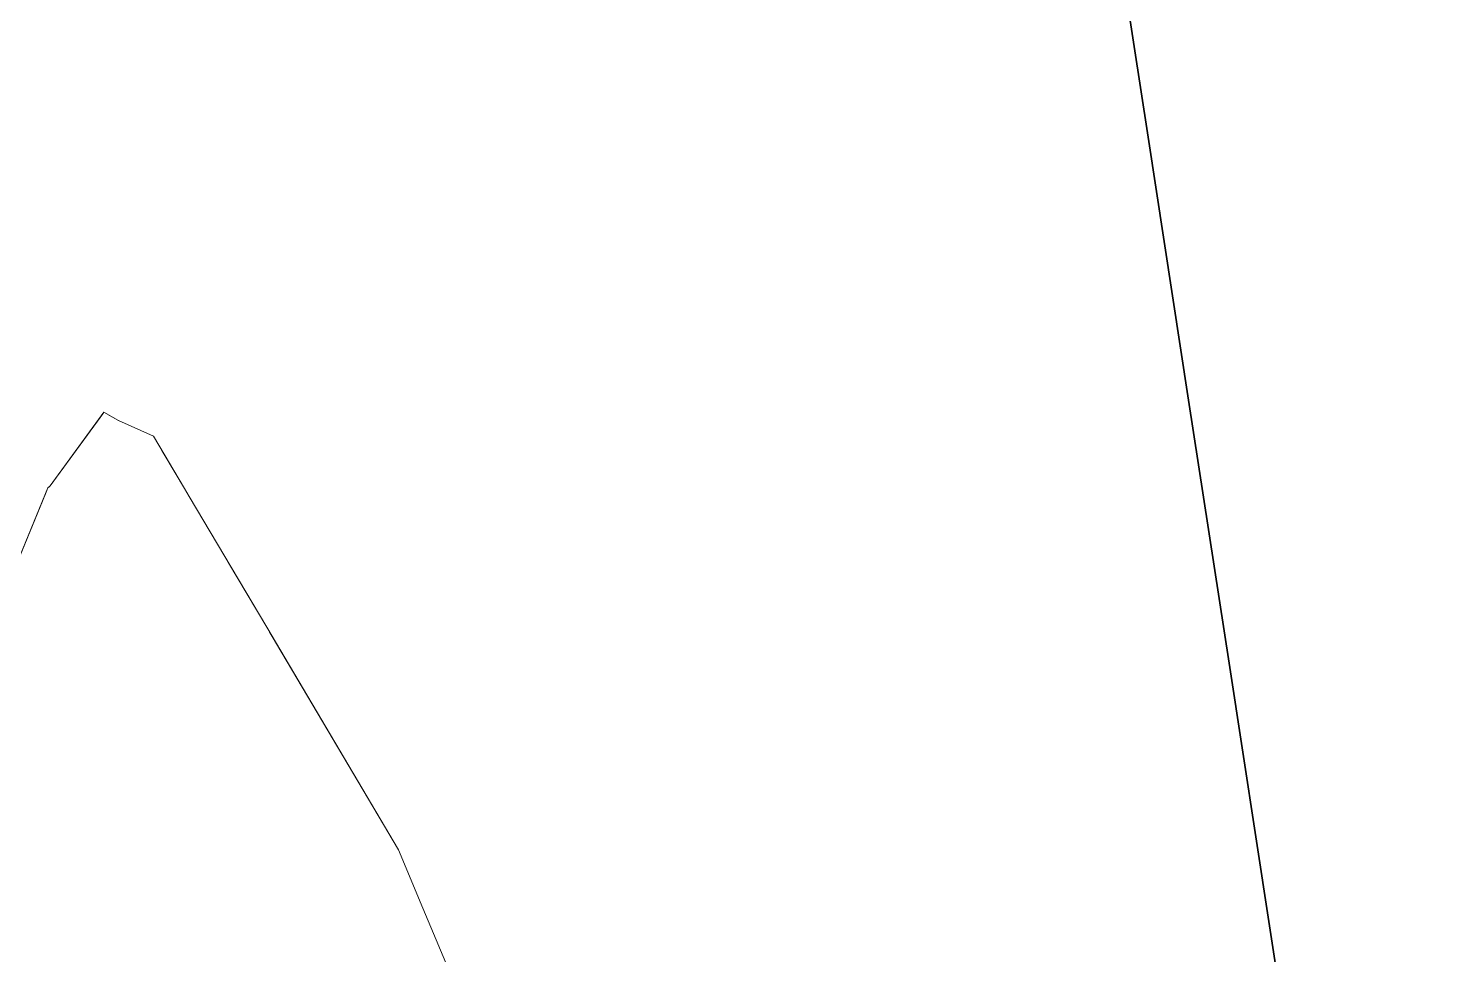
# Model space of a CAD drawing. Header units: millimetres. Extents: x -9413 to 8527, y -300 to 11224.
# Drawn here: x 1968.8 to 2064.2, y 4286.5 to 4348.7 of the extents above; entities that cross this region are included whole.
import ezdxf

# ---------------------------------------------------------------- set-up
doc = ezdxf.new("R2010")
doc.units = ezdxf.units.MM
doc.header["$MEASUREMENT"] = 0
doc.linetypes.add('Wipeout_Contour', pattern=[1000, 0, -1000])
doc.layers.add('Interior - Furniture', color=7, linetype='Continuous')
doc.layers.add('Structural - Bearing', color=7, linetype='Continuous')
doc.layers.add('Interior - Furniture _Pen_No__24', color=7, linetype='Continuous', lineweight=20, true_color=0x029e21)
doc.layers.add('Interior - Furniture _Pen_No__7', color=7, linetype='Continuous', lineweight=35)

# ---------------------------------------------------------------- blocks, each defined once
blk = doc.blocks.new('Section Elem_15_6')
at = {"color": 254, "linetype": 'Wipeout_Contour', "lineweight": 0, "ltscale": 612620.634525}
blk.add_wipeout([(1661.811, 4100), (3461.377, 4100), (3461.377, 4200), (2761.377, 4200), (2761.377, 4642.5), (2768.877, 4650), (3453.877, 4650), (3461.377, 4642.5), (3461.377, 5085), (3421.377, 5085), (3421.377, 5090), (3326.377, 5090), (3326.377, 5108.357), (3421.377, 5115), (3421.377, 5145), (3351.377, 5145), (3351.377, 5155), (3421.377, 5155), (3461.377, 5155), (3461.377, 7100), (1661.811, 7100), (1661.811, 6337), (1680.811, 6337), (1680.811, 6297.138), (1680.811, 6287), (1680.811, 4435), (1712.18, 4435), (1729.315, 4433.68), (1733.063, 4433.04), (1746.045, 4429.77), (1753.229, 4427.22), (1761.968, 4423.34), (1771.92, 4417.75), (1776.698, 4414.56), (1780.214, 4412.85), (1783.892, 4412.33), (1787.387, 4412.99), (1790.388, 4414.85), (1792.368, 4417.6), (1793.227, 4420.99), (1792.863, 4424.53), (1788.681, 4440.25), (1778.487, 4481.79), (1776.193, 4491.92), (1769.495, 4523.6), (1762.695, 4560), (1681.871, 4560), (1681.871, 4590), (1712.18, 4590), (1712.18, 4625), (1726.84, 4624.23), (1741.499, 4623.45), (1772.465, 4621.93), (1788.61, 4621.2), (1804.755, 4620.48), (1821.404, 4619.79), (1838.044, 4619.11), (1855.028, 4618.48), (1872.011, 4617.86), (1906.301, 4616.74), (1940.591, 4615.77), (1974.537, 4614.95), (2007.796, 4614.29), (2040.046, 4613.77), (2059.969, 4613.52), (2078.195, 4613.34), (2094.329, 4613.2), (2108.029, 4613.12), (2113.515, 4613.09), (2119.001, 4613.07), (2123.002, 4613.05), (2127.003, 4613.04), (2131.883, 4613.02), (2133.519, 4613.02), (2139.127, 4612.13), (2144.188, 4609.57), (2148.199, 4605.58), (2150.775, 4600.56), (2151.664, 4595.02), (2151.664, 4590), (2141.551, 4590), (2141.561, 4561.71), (2141.41, 4560.02), (2140.975, 4558.37), (2124.315, 4515.54), (2121.153, 4508.12), (2105.322, 4473.61), (2098.128, 4459.18), (2084.055, 4432.76), (2072.032, 4411.82), (2060.605, 4393.11), (2042.945, 4366.18), (2041.46, 4362.78), (2041.329, 4359.08), (2044.046, 4341.4), (2046.764, 4323.73), (2049.482, 4306.05), (2052.2, 4288.38), (2054.917, 4270.7), (2057.635, 4253.03), (2060.353, 4235.35), (2063.07, 4217.68), (2065.788, 4200), (1742.489, 4200), (1745.177, 4217.5), (1747.874, 4235.02), (1750.562, 4252.54), (1751.804, 4260.59), (1751.814, 4263.51), (1750.966, 4266.32), (1721.333, 4329.23), (1720.374, 4330.85), (1719.111, 4332.27), (1717.605, 4333.43), (1715.908, 4334.29), (1714.079, 4334.82), (1712.18, 4335), (1680.811, 4335), (1680.811, 4200), (1661.811, 4200)], dxfattribs=at).dxf.layer = 'Structural - Bearing'
blk = doc.blocks.new('Section Elem_34_6')
at = {"color": 254, "linetype": 'Wipeout_Contour', "lineweight": 0, "ltscale": 14250.802106}
blk.add_wipeout([(1977.063, 4317.82), (1978.521, 4319.057), (1978.061, 4319.839)], dxfattribs=at).dxf.layer = 'Interior - Furniture'
at = {"color": 254, "linetype": 'Wipeout_Contour', "lineweight": 0, "ltscale": 14204.77763}
blk.add_wipeout([(1970.112, 4288.11), (1985.997, 4306.431), (1985.172, 4307.825)], dxfattribs=at).dxf.layer = 'Interior - Furniture'
at = {"color": 254, "linetype": 'Wipeout_Contour', "lineweight": 0, "ltscale": 18922.831491}
blk.add_wipeout([(1993.661, 4293.487), (1993.874, 4288.22), (1996.188, 4287.454), (1995.298, 4289.579)], dxfattribs=at).dxf.layer = 'Interior - Furniture'
at = {"color": 254, "linetype": 'Wipeout_Contour', "lineweight": 0, "ltscale": 14247.442315}
blk.add_wipeout([(2050.846, 4288.26), (2054.917, 4270.7), (2052.2, 4288.38)], dxfattribs=at).dxf.layer = 'Interior - Furniture'
at = {"color": 254, "linetype": 'Wipeout_Contour', "lineweight": 0, "ltscale": 14251.842471}
blk.add_wipeout([(1977.063, 4317.82), (1978.061, 4319.839), (1977.742, 4320.381)], dxfattribs=at).dxf.layer = 'Interior - Furniture'
at = {"color": 254, "linetype": 'Wipeout_Contour', "lineweight": 0, "ltscale": 18928.414243}
blk.add_wipeout([(1970.112, 4288.11), (1985.172, 4307.825), (1984.966, 4308.174), (1971.355, 4291.45)], dxfattribs=at).dxf.layer = 'Interior - Furniture'
at = {"color": 254, "linetype": 'Wipeout_Contour', "lineweight": 0, "ltscale": 14230.957974}
blk.add_wipeout([(2050.846, 4288.26), (2053.513, 4270.61), (2054.917, 4270.7)], dxfattribs=at).dxf.layer = 'Interior - Furniture'
at = {"color": 254, "linetype": 'Wipeout_Contour', "lineweight": 0, "ltscale": 14248.915426}
blk.add_wipeout([(1978.521, 4319.057), (1977.063, 4317.82), (1979.265, 4317.793)], dxfattribs=at).dxf.layer = 'Interior - Furniture'
at = {"color": 254, "linetype": 'Wipeout_Contour', "lineweight": 0, "ltscale": 14291.78267}
blk.add_wipeout([(2048.189, 4305.92), (2052.2, 4288.38), (2049.482, 4306.05)], dxfattribs=at).dxf.layer = 'Interior - Furniture'
at = {"color": 254, "linetype": 'Wipeout_Contour', "lineweight": 0, "ltscale": 23737.018756}
blk.add_wipeout([(1977.063, 4317.82), (1976.103, 4310.02), (1982.21, 4312.827), (1979.589, 4317.252), (1979.265, 4317.793)], dxfattribs=at).dxf.layer = 'Interior - Furniture'
at = {"color": 254, "linetype": 'Wipeout_Contour', "lineweight": 0, "ltscale": 14275.277545}
blk.add_wipeout([(2048.189, 4305.92), (2050.846, 4288.26), (2052.2, 4288.38)], dxfattribs=at).dxf.layer = 'Interior - Furniture'
at = {"color": 254, "linetype": 'Wipeout_Contour', "lineweight": 0, "ltscale": 14336.171462}
blk.add_wipeout([(2045.521, 4323.57), (2049.482, 4306.05), (2046.764, 4323.73)], dxfattribs=at).dxf.layer = 'Interior - Furniture'
at = {"color": 254, "linetype": 'Wipeout_Contour', "lineweight": 0, "ltscale": 14252.970888}
blk.add_wipeout([(1977.195, 4321.308), (1977.063, 4317.82), (1977.742, 4320.381)], dxfattribs=at).dxf.layer = 'Interior - Furniture'
at = {"color": 254, "linetype": 'Wipeout_Contour', "lineweight": 0, "ltscale": 23686.800696}
blk.add_wipeout([(1971.355, 4291.45), (1984.966, 4308.174), (1984.795, 4308.462), (1983.964, 4309.866), (1973.729, 4300.73)], dxfattribs=at).dxf.layer = 'Interior - Furniture'
at = {"color": 254, "linetype": 'Wipeout_Contour', "lineweight": 0, "ltscale": 14243.882893}
blk.add_wipeout([(2046.804, 4287.92), (2053.513, 4270.61), (2050.846, 4288.26)], dxfattribs=at).dxf.layer = 'Interior - Furniture'
at = {"color": 254, "linetype": 'Wipeout_Contour', "lineweight": 0, "ltscale": 14319.648991}
blk.add_wipeout([(2045.521, 4323.57), (2048.189, 4305.92), (2049.482, 4306.05)], dxfattribs=at).dxf.layer = 'Interior - Furniture'
at = {"color": 254, "linetype": 'Wipeout_Contour', "lineweight": 0, "ltscale": 19006.072025}
blk.add_wipeout([(1974.793, 4322.387), (1977.063, 4317.82), (1977.195, 4321.308), (1974.832, 4322.365)], dxfattribs=at).dxf.layer = 'Interior - Furniture'
at = {"color": 254, "linetype": 'Wipeout_Contour', "lineweight": 0, "ltscale": 18965.016253}
blk.add_wipeout([(1976.103, 4310.02), (1973.729, 4300.73), (1983.964, 4309.866), (1982.21, 4312.827)], dxfattribs=at).dxf.layer = 'Interior - Furniture'
at = {"color": 254, "linetype": 'Wipeout_Contour', "lineweight": 0, "ltscale": 14226.274288}
blk.add_wipeout([(2046.804, 4287.92), (2049.3, 4270.33), (2053.513, 4270.61)], dxfattribs=at).dxf.layer = 'Interior - Furniture'
at = {"layer": 'Interior - Furniture _Pen_No__7', "linetype": 'Continuous'}
blk.add_line((2054.917, 4270.7), (2052.2, 4288.38), dxfattribs=at)
at = {"color": 254, "linetype": 'Wipeout_Contour', "lineweight": 0, "ltscale": 14380.628778}
blk.add_wipeout([(2042.864, 4341.22), (2046.764, 4323.73), (2044.046, 4341.4)], dxfattribs=at).dxf.layer = 'Interior - Furniture'
at = {"color": 254, "linetype": 'Wipeout_Contour', "lineweight": 0, "ltscale": 18995.284819}
blk.add_wipeout([(1974.793, 4322.387), (1974.149, 4322.743), (1976.103, 4310.02), (1977.063, 4317.82)], dxfattribs=at).dxf.layer = 'Interior - Furniture'
at = {"color": 254, "linetype": 'Wipeout_Contour', "lineweight": 0, "ltscale": 14197.407098}
blk.add_wipeout([(1970.112, 4288.11), (1991.51, 4297.12), (1985.997, 4306.431)], dxfattribs=at).dxf.layer = 'Interior - Furniture'
at = {"color": 254, "linetype": 'Wipeout_Contour', "lineweight": 0, "ltscale": 14288.245507}
blk.add_wipeout([(2044.319, 4305.5), (2050.846, 4288.26), (2048.189, 4305.92)], dxfattribs=at).dxf.layer = 'Interior - Furniture'
at = {"color": 254, "linetype": 'Wipeout_Contour', "lineweight": 0, "ltscale": 14364.085632}
blk.add_wipeout([(2042.864, 4341.22), (2045.521, 4323.57), (2046.764, 4323.73)], dxfattribs=at).dxf.layer = 'Interior - Furniture'
at = {"color": 254, "linetype": 'Wipeout_Contour', "lineweight": 0, "ltscale": 14270.627992}
blk.add_wipeout([(2044.319, 4305.5), (2046.804, 4287.92), (2050.846, 4288.26)], dxfattribs=at).dxf.layer = 'Interior - Furniture'
at = {"color": 254, "linetype": 'Wipeout_Contour', "lineweight": 0, "ltscale": 18917.355294}
blk.add_wipeout([(1970.112, 4288.11), (1993.874, 4288.22), (1993.661, 4293.487), (1991.51, 4297.12)], dxfattribs=at).dxf.layer = 'Interior - Furniture'
at = {"color": 254, "linetype": 'Wipeout_Contour', "lineweight": 0, "ltscale": 14425.167118}
blk.add_wipeout([(2040.207, 4358.89), (2044.046, 4341.4), (2041.329, 4359.08)], dxfattribs=at).dxf.layer = 'Interior - Furniture'
at = {"color": 254, "linetype": 'Wipeout_Contour', "lineweight": 0, "ltscale": 14332.667412}
blk.add_wipeout([(2041.824, 4323.08), (2048.189, 4305.92), (2045.521, 4323.57)], dxfattribs=at).dxf.layer = 'Interior - Furniture'
at = {"color": 254, "linetype": 'Wipeout_Contour', "lineweight": 0, "ltscale": 18907.471111}
blk.add_wipeout([(1993.874, 4288.22), (1994.147, 4281.63), (1998.366, 4282.264), (1996.188, 4287.454)], dxfattribs=at).dxf.layer = 'Interior - Furniture'
at = {"color": 254, "linetype": 'Wipeout_Contour', "lineweight": 0, "ltscale": 14236.307004}
blk.add_wipeout([(2046.804, 4287.92), (2040.177, 4287.33), (2049.3, 4270.33)], dxfattribs=at).dxf.layer = 'Interior - Furniture'
at = {"layer": 'Interior - Furniture _Pen_No__7', "linetype": 'Continuous'}
blk.add_line((2052.2, 4288.38), (2049.482, 4306.05), dxfattribs=at)
at = {"color": 254, "linetype": 'Wipeout_Contour', "lineweight": 0, "ltscale": 14408.59617}
blk.add_wipeout([(2040.207, 4358.89), (2042.864, 4341.22), (2044.046, 4341.4)], dxfattribs=at).dxf.layer = 'Interior - Furniture'
at = {"color": 254, "linetype": 'Wipeout_Contour', "lineweight": 0, "ltscale": 14315.047626}
blk.add_wipeout([(2041.824, 4323.08), (2044.319, 4305.5), (2048.189, 4305.92)], dxfattribs=at).dxf.layer = 'Interior - Furniture'
at = {"color": 254, "linetype": 'Wipeout_Contour', "lineweight": 0, "ltscale": 14146.341581}
blk.add_wipeout([(1973.8, 4258.8), (1994.147, 4281.63), (1993.874, 4288.22)], dxfattribs=at).dxf.layer = 'Interior - Furniture'
at = {"color": 254, "linetype": 'Wipeout_Contour', "lineweight": 0, "ltscale": 14217.46526}
blk.add_wipeout([(2040.177, 4287.33), (2042.379, 4269.86), (2049.3, 4270.33)], dxfattribs=at).dxf.layer = 'Interior - Furniture'
at = {"layer": 'Interior - Furniture _Pen_No__7', "linetype": 'Continuous'}
blk.add_line((2049.482, 4306.05), (2046.764, 4323.73), dxfattribs=at)
at = {"color": 254, "linetype": 'Wipeout_Contour', "lineweight": 0, "ltscale": 14377.155136}
blk.add_wipeout([(2039.338, 4340.67), (2045.521, 4323.57), (2042.864, 4341.22)], dxfattribs=at).dxf.layer = 'Interior - Furniture'
at = {"color": 254, "linetype": 'Wipeout_Contour', "lineweight": 0, "ltscale": 14280.7233}
blk.add_wipeout([(2037.964, 4304.79), (2046.804, 4287.92), (2044.319, 4305.5)], dxfattribs=at).dxf.layer = 'Interior - Furniture'
at = {"color": 254, "linetype": 'Wipeout_Contour', "lineweight": 0, "ltscale": 14142.680148}
blk.add_wipeout([(1970.112, 4288.11), (1973.8, 4258.8), (1993.874, 4288.22)], dxfattribs=at).dxf.layer = 'Interior - Furniture'
at = {"color": 254, "linetype": 'Wipeout_Contour', "lineweight": 0, "ltscale": 14421.759588}
blk.add_wipeout([(2036.843, 4358.3), (2042.864, 4341.22), (2040.207, 4358.89)], dxfattribs=at).dxf.layer = 'Interior - Furniture'
at = {"color": 254, "linetype": 'Wipeout_Contour', "lineweight": 0, "ltscale": 14359.523981}
blk.add_wipeout([(2039.338, 4340.67), (2041.824, 4323.08), (2045.521, 4323.57)], dxfattribs=at).dxf.layer = 'Interior - Furniture'
at = {"color": 254, "linetype": 'Wipeout_Contour', "lineweight": 0, "ltscale": 14261.899597}
blk.add_wipeout([(2046.804, 4287.92), (2037.964, 4304.79), (2040.177, 4287.33)], dxfattribs=at).dxf.layer = 'Interior - Furniture'
at = {"color": 254, "linetype": 'Wipeout_Contour', "lineweight": 0, "ltscale": 14115.838082}
blk.add_wipeout([(1970.112, 4288.11), (1963.11, 4273.59), (1973.8, 4258.8)], dxfattribs=at).dxf.layer = 'Interior - Furniture'
at = {"layer": 'Interior - Furniture _Pen_No__7', "linetype": 'Continuous'}
blk.add_line((2046.764, 4323.73), (2044.046, 4341.4), dxfattribs=at)
at = {"color": 254, "linetype": 'Wipeout_Contour', "lineweight": 0, "ltscale": 14404.108754}
blk.add_wipeout([(2036.843, 4358.3), (2039.338, 4340.67), (2042.864, 4341.22)], dxfattribs=at).dxf.layer = 'Interior - Furniture'
at = {"color": 254, "linetype": 'Wipeout_Contour', "lineweight": 0, "ltscale": 14325.204904}
blk.add_wipeout([(2035.762, 4322.26), (2044.319, 4305.5), (2041.824, 4323.08)], dxfattribs=at).dxf.layer = 'Interior - Furniture'
at = {"color": 254, "linetype": 'Wipeout_Contour', "lineweight": 0, "ltscale": 14125.752314}
blk.add_wipeout([(1961.888, 4275.36), (1963.11, 4273.59), (1970.112, 4288.11)], dxfattribs=at).dxf.layer = 'Interior - Furniture'
at = {"color": 254, "linetype": 'Wipeout_Contour', "lineweight": 0, "ltscale": 14224.804761}
blk.add_wipeout([(2040.177, 4287.33), (2031.175, 4286.45), (2042.379, 4269.86)], dxfattribs=at).dxf.layer = 'Interior - Furniture'
at = {"layer": 'Interior - Furniture _Pen_No__7', "linetype": 'Continuous'}
blk.add_line((2044.046, 4341.4), (2041.329, 4359.08), dxfattribs=at)
at = {"color": 254, "linetype": 'Wipeout_Contour', "lineweight": 0, "ltscale": 14369.739075}
blk.add_wipeout([(2039.338, 4340.67), (2033.549, 4339.72), (2041.824, 4323.08)], dxfattribs=at).dxf.layer = 'Interior - Furniture'
at = {"color": 254, "linetype": 'Wipeout_Contour', "lineweight": 0, "ltscale": 14306.388154}
blk.add_wipeout([(2035.762, 4322.26), (2037.964, 4304.79), (2044.319, 4305.5)], dxfattribs=at).dxf.layer = 'Interior - Furniture'
at = {"color": 254, "linetype": 'Wipeout_Contour', "lineweight": 0, "ltscale": 14162.81208}
blk.add_wipeout([(1968.445, 4290.95), (1970.112, 4288.11), (1971.355, 4291.45)], dxfattribs=at).dxf.layer = 'Interior - Furniture'
at = {"color": 254, "linetype": 'Wipeout_Contour', "lineweight": 0, "ltscale": 14414.457644}
blk.add_wipeout([(2036.843, 4358.3), (2031.327, 4357.27), (2039.338, 4340.67)], dxfattribs=at).dxf.layer = 'Interior - Furniture'
at = {"color": 254, "linetype": 'Wipeout_Contour', "lineweight": 0, "ltscale": 14350.928292}
blk.add_wipeout([(2033.549, 4339.72), (2035.762, 4322.26), (2041.824, 4323.08)], dxfattribs=at).dxf.layer = 'Interior - Furniture'
at = {"color": 254, "linetype": 'Wipeout_Contour', "lineweight": 0, "ltscale": 14192.144825}
blk.add_wipeout([(1972.486, 4307.31), (1971.355, 4291.45), (1973.729, 4300.73)], dxfattribs=at).dxf.layer = 'Interior - Furniture'
at = {"color": 254, "linetype": 'Wipeout_Contour', "lineweight": 0, "ltscale": 14269.289684}
blk.add_wipeout([(2029.336, 4303.74), (2040.177, 4287.33), (2037.964, 4304.79)], dxfattribs=at).dxf.layer = 'Interior - Furniture'
at = {"color": 254, "linetype": 'Wipeout_Contour', "lineweight": 0, "ltscale": 14144.116542}
blk.add_wipeout([(1968.445, 4290.95), (1961.888, 4275.36), (1970.112, 4288.11)], dxfattribs=at).dxf.layer = 'Interior - Furniture'
at = {"color": 254, "linetype": 'Wipeout_Contour', "lineweight": 0, "ltscale": 14395.603611}
blk.add_wipeout([(2039.338, 4340.67), (2031.327, 4357.27), (2033.549, 4339.72)], dxfattribs=at).dxf.layer = 'Interior - Furniture'
at = {"color": 254, "linetype": 'Wipeout_Contour', "lineweight": 0, "ltscale": 14313.832942}
blk.add_wipeout([(2027.508, 4321.03), (2037.964, 4304.79), (2035.762, 4322.26)], dxfattribs=at).dxf.layer = 'Interior - Furniture'
at = {"color": 254, "linetype": 'Wipeout_Contour', "lineweight": 0, "ltscale": 14180.446716}
blk.add_wipeout([(1972.486, 4307.31), (1968.445, 4290.95), (1971.355, 4291.45)], dxfattribs=at).dxf.layer = 'Interior - Furniture'
at = {"color": 254, "linetype": 'Wipeout_Contour', "lineweight": 0, "ltscale": 14249.273358}
blk.add_wipeout([(2040.177, 4287.33), (2029.336, 4303.74), (2031.175, 4286.45)], dxfattribs=at).dxf.layer = 'Interior - Furniture'
at = {"color": 254, "linetype": 'Wipeout_Contour', "lineweight": 0, "ltscale": 14358.427653}
blk.add_wipeout([(2025.669, 4338.32), (2035.762, 4322.26), (2033.549, 4339.72)], dxfattribs=at).dxf.layer = 'Interior - Furniture'
at = {"color": 254, "linetype": 'Wipeout_Contour', "lineweight": 0, "ltscale": 14293.816864}
blk.add_wipeout([(2027.508, 4321.03), (2029.336, 4303.74), (2037.964, 4304.79)], dxfattribs=at).dxf.layer = 'Interior - Furniture'
at = {"color": 254, "linetype": 'Wipeout_Contour', "lineweight": 0, "ltscale": 18950.666611}
blk.add_wipeout([(1966.648, 4309.509), (1967.717, 4301.59), (1970.077, 4317.806), (1966.658, 4309.525)], dxfattribs=at).dxf.layer = 'Interior - Furniture'
at = {"color": 254, "linetype": 'Wipeout_Contour', "lineweight": 0, "ltscale": 14211.170664}
blk.add_wipeout([(1972.486, 4307.31), (1973.729, 4300.73), (1976.103, 4310.02)], dxfattribs=at).dxf.layer = 'Interior - Furniture'
at = {"color": 254, "linetype": 'Wipeout_Contour', "lineweight": 0, "ltscale": 14403.237501}
blk.add_wipeout([(2023.82, 4355.72), (2033.549, 4339.72), (2031.327, 4357.27)], dxfattribs=at).dxf.layer = 'Interior - Furniture'
at = {"color": 254, "linetype": 'Wipeout_Contour', "lineweight": 0, "ltscale": 14338.426404}
blk.add_wipeout([(2025.669, 4338.32), (2027.508, 4321.03), (2035.762, 4322.26)], dxfattribs=at).dxf.layer = 'Interior - Furniture'
at = {"color": 254, "linetype": 'Wipeout_Contour', "lineweight": 0, "ltscale": 23736.265328}
blk.add_wipeout([(1972.486, 4307.31), (1976.103, 4310.02), (1974.149, 4322.743), (1973.844, 4322.912), (1973.837, 4322.902)], dxfattribs=at).dxf.layer = 'Interior - Furniture'
at = {"color": 254, "linetype": 'Wipeout_Contour', "lineweight": 0, "ltscale": 14254.14864}
blk.add_wipeout([(2018.758, 4302.3), (2031.175, 4286.45), (2029.336, 4303.74)], dxfattribs=at).dxf.layer = 'Interior - Furniture'
at = {"color": 254, "linetype": 'Wipeout_Contour', "lineweight": 0, "ltscale": 14383.165107}
blk.add_wipeout([(2023.82, 4355.72), (2025.669, 4338.32), (2033.549, 4339.72)], dxfattribs=at).dxf.layer = 'Interior - Furniture'
at = {"color": 254, "linetype": 'Wipeout_Contour', "lineweight": 0, "ltscale": 14298.689657}
blk.add_wipeout([(2017.334, 4319.35), (2029.336, 4303.74), (2027.508, 4321.03)], dxfattribs=at).dxf.layer = 'Interior - Furniture'
at = {"color": 254, "linetype": 'Wipeout_Contour', "lineweight": 0, "ltscale": 23706.768936}
blk.add_wipeout([(1970.077, 4317.806), (1967.717, 4301.59), (1972.486, 4307.31), (1970.231, 4317.947), (1970.089, 4317.833)], dxfattribs=at).dxf.layer = 'Interior - Furniture'
at = {"color": 254, "linetype": 'Wipeout_Contour', "lineweight": 0, "ltscale": 14233.069645}
blk.add_wipeout([(2018.758, 4302.3), (2020.183, 4285.25), (2031.175, 4286.45)], dxfattribs=at).dxf.layer = 'Interior - Furniture'
at = {"color": 254, "linetype": 'Wipeout_Contour', "lineweight": 0, "ltscale": 14343.280767}
blk.add_wipeout([(2025.669, 4338.32), (2015.909, 4336.4), (2027.508, 4321.03)], dxfattribs=at).dxf.layer = 'Interior - Furniture'
at = {"color": 254, "linetype": 'Wipeout_Contour', "lineweight": 0, "ltscale": 14277.585736}
blk.add_wipeout([(2017.334, 4319.35), (2018.758, 4302.3), (2029.336, 4303.74)], dxfattribs=at).dxf.layer = 'Interior - Furniture'
at = {"color": 254, "linetype": 'Wipeout_Contour', "lineweight": 0, "ltscale": 14188.948699}
blk.add_wipeout([(1972.486, 4307.31), (1967.717, 4301.59), (1968.445, 4290.95)], dxfattribs=at).dxf.layer = 'Interior - Furniture'
at = {"color": 254, "linetype": 'Wipeout_Contour', "lineweight": 0, "ltscale": 14388.112705}
blk.add_wipeout([(2023.82, 4355.72), (2014.485, 4353.56), (2025.669, 4338.32)], dxfattribs=at).dxf.layer = 'Interior - Furniture'
at = {"color": 254, "linetype": 'Wipeout_Contour', "lineweight": 0, "ltscale": 14322.153745}
blk.add_wipeout([(2027.508, 4321.03), (2015.909, 4336.4), (2017.334, 4319.35)], dxfattribs=at).dxf.layer = 'Interior - Furniture'
at = {"color": 254, "linetype": 'Wipeout_Contour', "lineweight": 0, "ltscale": 18982.595573}
blk.add_wipeout([(1970.245, 4317.957), (1970.231, 4317.947), (1972.486, 4307.31), (1973.837, 4322.902)], dxfattribs=at).dxf.layer = 'Interior - Furniture'
at = {"color": 254, "linetype": 'Wipeout_Contour', "lineweight": 0, "ltscale": 14235.645316}
blk.add_wipeout([(2006.624, 4300.39), (2020.183, 4285.25), (2018.758, 4302.3)], dxfattribs=at).dxf.layer = 'Interior - Furniture'
at = {"color": 254, "linetype": 'Wipeout_Contour', "lineweight": 0, "ltscale": 14366.863698}
blk.add_wipeout([(2014.485, 4353.56), (2015.909, 4336.4), (2025.669, 4338.32)], dxfattribs=at).dxf.layer = 'Interior - Furniture'
at = {"color": 254, "linetype": 'Wipeout_Contour', "lineweight": 0, "ltscale": 14237.685621}
blk.add_wipeout([(1970.162, 4318.34), (1967.212, 4326.39), (1966.444, 4311.11)], dxfattribs=at).dxf.layer = 'Interior - Furniture'
at = {"color": 254, "linetype": 'Wipeout_Contour', "lineweight": 0, "ltscale": 14280.040661}
blk.add_wipeout([(2005.614, 4317.13), (2018.758, 4302.3), (2017.334, 4319.35)], dxfattribs=at).dxf.layer = 'Interior - Furniture'
at = {"color": 254, "linetype": 'Wipeout_Contour', "lineweight": 0, "ltscale": 14213.680441}
blk.add_wipeout([(2006.624, 4300.39), (2007.645, 4283.66), (2020.183, 4285.25)], dxfattribs=at).dxf.layer = 'Interior - Furniture'
at = {"color": 254, "linetype": 'Wipeout_Contour', "lineweight": 0, "ltscale": 14324.466002}
blk.add_wipeout([(2004.594, 4333.86), (2017.334, 4319.35), (2015.909, 4336.4)], dxfattribs=at).dxf.layer = 'Interior - Furniture'
at = {"color": 254, "linetype": 'Wipeout_Contour', "lineweight": 0, "ltscale": 14272.962848}
blk.add_wipeout([(1969.819, 4335.42), (1968.677, 4331.95), (1967.212, 4326.39)], dxfattribs=at).dxf.layer = 'Interior - Furniture'
at = {"color": 254, "linetype": 'Wipeout_Contour', "lineweight": 0, "ltscale": 14257.990332}
blk.add_wipeout([(2005.614, 4317.13), (2006.624, 4300.39), (2018.758, 4302.3)], dxfattribs=at).dxf.layer = 'Interior - Furniture'
at = {"color": 254, "linetype": 'Wipeout_Contour', "lineweight": 0, "ltscale": 14369.102457}
blk.add_wipeout([(2003.563, 4350.67), (2015.909, 4336.4), (2014.485, 4353.56)], dxfattribs=at).dxf.layer = 'Interior - Furniture'
at = {"color": 254, "linetype": 'Wipeout_Contour', "lineweight": 0, "ltscale": 14260.926614}
blk.add_wipeout([(1970.162, 4318.34), (1969.819, 4335.42), (1967.212, 4326.39)], dxfattribs=at).dxf.layer = 'Interior - Furniture'
at = {"color": 254, "linetype": 'Wipeout_Contour', "lineweight": 0, "ltscale": 14302.34131}
blk.add_wipeout([(2004.594, 4333.86), (2005.614, 4317.13), (2017.334, 4319.35)], dxfattribs=at).dxf.layer = 'Interior - Furniture'
at = {"color": 254, "linetype": 'Wipeout_Contour', "lineweight": 0, "ltscale": 18936.236229}
blk.add_wipeout([(1996.188, 4287.454), (2007.645, 4283.66), (2006.624, 4300.39), (1995.298, 4289.579)], dxfattribs=at).dxf.layer = 'Interior - Furniture'
at = {"color": 254, "linetype": 'Wipeout_Contour', "lineweight": 0, "ltscale": 14346.788963}
blk.add_wipeout([(2003.563, 4350.67), (2004.594, 4333.86), (2015.909, 4336.4)], dxfattribs=at).dxf.layer = 'Interior - Furniture'
at = {"color": 254, "linetype": 'Wipeout_Contour', "lineweight": 0, "ltscale": 14275.72297}
blk.add_wipeout([(1965.212, 4330.78), (1968.677, 4331.95), (1969.819, 4335.42)], dxfattribs=at).dxf.layer = 'Interior - Furniture'
at = {"color": 254, "linetype": 'Wipeout_Contour', "lineweight": 0, "ltscale": 18968.15132}
blk.add_wipeout([(1970.089, 4317.833), (1970.162, 4318.34), (1966.444, 4311.11), (1966.658, 4309.525)], dxfattribs=at).dxf.layer = 'Interior - Furniture'
at = {"color": 254, "linetype": 'Wipeout_Contour', "lineweight": 0, "ltscale": 14258.186382}
blk.add_wipeout([(1992.803, 4314.28), (2006.624, 4300.39), (2005.614, 4317.13)], dxfattribs=at).dxf.layer = 'Interior - Furniture'
at = {"color": 254, "linetype": 'Wipeout_Contour', "lineweight": 0, "ltscale": 14185.687183}
blk.add_wipeout([(1998.366, 4282.264), (2007.645, 4283.66), (1996.188, 4287.454)], dxfattribs=at).dxf.layer = 'Interior - Furniture'
at = {"color": 254, "linetype": 'Wipeout_Contour', "lineweight": 0, "ltscale": 14289.944226}
blk.add_wipeout([(1992.662, 4317.63), (2005.614, 4317.13), (2004.594, 4333.86)], dxfattribs=at).dxf.layer = 'Interior - Furniture'
at = {"color": 254, "linetype": 'Wipeout_Contour', "lineweight": 0, "ltscale": 18948.464325}
blk.add_wipeout([(1993.48, 4297.95), (1993.661, 4293.487), (1995.298, 4289.579), (2006.624, 4300.39)], dxfattribs=at).dxf.layer = 'Interior - Furniture'
at = {"color": 254, "linetype": 'Wipeout_Contour', "lineweight": 0, "ltscale": 14346.318157}
blk.add_wipeout([(1991.45, 4346.93), (2004.594, 4333.86), (2003.563, 4350.67)], dxfattribs=at).dxf.layer = 'Interior - Furniture'
at = {"color": 254, "linetype": 'Wipeout_Contour', "lineweight": 0, "ltscale": 14235.43308}
blk.add_wipeout([(1992.803, 4314.28), (1993.48, 4297.95), (2006.624, 4300.39)], dxfattribs=at).dxf.layer = 'Interior - Furniture'
at = {"color": 254, "linetype": 'Wipeout_Contour', "lineweight": 0, "ltscale": 14268.352269}
blk.add_wipeout([(1992.662, 4317.63), (1992.803, 4314.28), (2005.614, 4317.13)], dxfattribs=at).dxf.layer = 'Interior - Furniture'
at = {"color": 254, "linetype": 'Wipeout_Contour', "lineweight": 0, "ltscale": 14214.81051}
blk.add_wipeout([(1993.661, 4293.487), (1993.48, 4297.95), (1984.795, 4308.462)], dxfattribs=at).dxf.layer = 'Interior - Furniture'
at = {"color": 254, "linetype": 'Wipeout_Contour', "lineweight": 0, "ltscale": 14297.578213}
blk.add_wipeout([(1992.127, 4330.6), (1992.662, 4317.63), (2004.594, 4333.86)], dxfattribs=at).dxf.layer = 'Interior - Furniture'
at = {"color": 254, "linetype": 'Wipeout_Contour', "lineweight": 0, "ltscale": 14323.143751}
blk.add_wipeout([(1991.45, 4346.93), (1992.127, 4330.6), (2004.594, 4333.86)], dxfattribs=at).dxf.layer = 'Interior - Furniture'
at = {"color": 254, "linetype": 'Wipeout_Contour', "lineweight": 0, "ltscale": 18983.386889}
blk.add_wipeout([(1984.795, 4308.462), (1993.48, 4297.95), (1992.803, 4314.28), (1979.589, 4317.252)], dxfattribs=at).dxf.layer = 'Interior - Furniture'
at = {"color": 254, "linetype": 'Wipeout_Contour', "lineweight": 0, "ltscale": 14356.079276}
blk.add_wipeout([(1990.54, 4350.5), (1991.45, 4346.93), (2003.563, 4350.67)], dxfattribs=at).dxf.layer = 'Interior - Furniture'
at = {"color": 254, "linetype": 'Wipeout_Contour', "lineweight": 0, "ltscale": 19007.576783}
blk.add_wipeout([(1979.589, 4317.252), (1992.803, 4314.28), (1992.662, 4317.63), (1979.265, 4317.793)], dxfattribs=at).dxf.layer = 'Interior - Furniture'
at = {"color": 254, "linetype": 'Wipeout_Contour', "lineweight": 0, "ltscale": 14298.502836}
blk.add_wipeout([(1984.256, 4344.96), (1992.662, 4317.63), (1992.127, 4330.6)], dxfattribs=at).dxf.layer = 'Interior - Furniture'
at = {"color": 254, "linetype": 'Wipeout_Contour', "lineweight": 0, "ltscale": 14289.813401}
blk.add_wipeout([(1977.437, 4327.66), (1992.662, 4317.63), (1984.256, 4344.96)], dxfattribs=at).dxf.layer = 'Interior - Furniture'
at = {"color": 254, "linetype": 'Wipeout_Contour', "lineweight": 0, "ltscale": 14324.994052}
blk.add_wipeout([(1984.256, 4344.96), (1992.127, 4330.6), (1991.45, 4346.93)], dxfattribs=at).dxf.layer = 'Interior - Furniture'
at = {"color": 254, "linetype": 'Wipeout_Contour', "lineweight": 0, "ltscale": 19015.084387}
blk.add_wipeout([(1977.437, 4327.66), (1977.195, 4321.308), (1979.265, 4317.793), (1992.662, 4317.63)], dxfattribs=at).dxf.layer = 'Interior - Furniture'
at = {"color": 254, "linetype": 'Wipeout_Contour', "lineweight": 0, "ltscale": 14329.647019}
blk.add_wipeout([(1984.256, 4344.96), (1991.45, 4346.93), (1976.123, 4343.28)], dxfattribs=at).dxf.layer = 'Interior - Furniture'
at = {"color": 254, "linetype": 'Wipeout_Contour', "lineweight": 0, "ltscale": 14337.168545}
blk.add_wipeout([(1990.54, 4350.5), (1976.123, 4343.28), (1991.45, 4346.93)], dxfattribs=at).dxf.layer = 'Interior - Furniture'
at = {"color": 254, "linetype": 'Wipeout_Contour', "lineweight": 0, "ltscale": 14306.848191}
blk.add_wipeout([(1977.437, 4327.66), (1984.256, 4344.96), (1976.123, 4343.28)], dxfattribs=at).dxf.layer = 'Interior - Furniture'
at = {"color": 254, "linetype": 'Wipeout_Contour', "lineweight": 0, "ltscale": 14298.193004}
blk.add_wipeout([(1972.759, 4340.99), (1977.437, 4327.66), (1976.123, 4343.28)], dxfattribs=at).dxf.layer = 'Interior - Furniture'
at = {"color": 254, "linetype": 'Wipeout_Contour', "lineweight": 0, "ltscale": 14310.330894}
blk.add_wipeout([(1974.355, 4342.49), (1972.759, 4340.99), (1976.123, 4343.28)], dxfattribs=at).dxf.layer = 'Interior - Furniture'
at = {"color": 254, "linetype": 'Wipeout_Contour', "lineweight": 0, "ltscale": 19015.306399}
blk.add_wipeout([(1973.951, 4324.16), (1974.832, 4322.365), (1977.195, 4321.308), (1977.437, 4327.66)], dxfattribs=at).dxf.layer = 'Interior - Furniture'
at = {"layer": 'Interior - Furniture _Pen_No__24', "linetype": 'Continuous', "flags": 128}
blk.add_lwpolyline([(2025.972, 4200), (2022.394, 4212.122), (2022.27, 4212.363), (2020.918, 4216.938), (2018.526, 4224.998), (2015.942, 4233.704), (2011.705, 4247.989), (2011.021, 4250.296), (2009.324, 4256.028), (2005.557, 4265.067), (2004.956, 4266.493), (2001.911, 4273.769), (1998.366, 4282.264), (1996.188, 4287.454), (1995.298, 4289.579), (1993.661, 4293.487), (1984.795, 4308.462), (1979.589, 4317.252), (1979.265, 4317.793), (1977.195, 4321.308)], dxfattribs=at)
at = {"color": 254, "linetype": 'Wipeout_Contour', "lineweight": 0, "ltscale": 14316.074279}
blk.add_wipeout([(1975.618, 4346.57), (1974.355, 4342.49), (1976.123, 4343.28)], dxfattribs=at).dxf.layer = 'Interior - Furniture'
at = {"color": 254, "linetype": 'Wipeout_Contour', "lineweight": 0, "ltscale": 14257.7486}
blk.add_wipeout([(1974.832, 4322.365), (1973.951, 4324.16), (1973.844, 4322.912)], dxfattribs=at).dxf.layer = 'Interior - Furniture'
at = {"color": 254, "linetype": 'Wipeout_Contour', "lineweight": 0, "ltscale": 14330.599763}
blk.add_wipeout([(1990.54, 4350.5), (1975.618, 4346.57), (1976.123, 4343.28)], dxfattribs=at).dxf.layer = 'Interior - Furniture'
at = {"color": 254, "linetype": 'Wipeout_Contour', "lineweight": 0, "ltscale": 14279.498986}
blk.add_wipeout([(1973.951, 4324.16), (1977.437, 4327.66), (1972.759, 4340.99)], dxfattribs=at).dxf.layer = 'Interior - Furniture'
at = {"color": 254, "linetype": 'Wipeout_Contour', "lineweight": 0, "ltscale": 14261.904168}
blk.add_wipeout([(1973.951, 4324.16), (1969.819, 4335.42), (1970.162, 4318.34)], dxfattribs=at).dxf.layer = 'Interior - Furniture'
at = {"color": 254, "linetype": 'Wipeout_Contour', "lineweight": 0, "ltscale": 14293.820293}
blk.add_wipeout([(1972.759, 4340.99), (1970.496, 4337.08), (1969.819, 4335.42)], dxfattribs=at).dxf.layer = 'Interior - Furniture'
at = {"color": 254, "linetype": 'Wipeout_Contour', "lineweight": 0, "ltscale": 14238.581109}
blk.add_wipeout([(1970.245, 4317.957), (1970.162, 4318.34), (1970.089, 4317.833)], dxfattribs=at).dxf.layer = 'Interior - Furniture'
at = {"color": 254, "linetype": 'Wipeout_Contour', "lineweight": 0, "ltscale": 14288.783397}
blk.add_wipeout([(1967.101, 4337.92), (1969.819, 4335.42), (1970.496, 4337.08)], dxfattribs=at).dxf.layer = 'Interior - Furniture'
at = {"color": 254, "linetype": 'Wipeout_Contour', "lineweight": 0, "ltscale": 14283.632223}
blk.add_wipeout([(1973.951, 4324.16), (1972.759, 4340.99), (1969.819, 4335.42)], dxfattribs=at).dxf.layer = 'Interior - Furniture'
at = {"color": 254, "linetype": 'Wipeout_Contour', "lineweight": 0, "ltscale": 14281.010897}
blk.add_wipeout([(1965.212, 4330.78), (1969.819, 4335.42), (1967.101, 4337.92)], dxfattribs=at).dxf.layer = 'Interior - Furniture'
at = {"color": 254, "linetype": 'Wipeout_Contour', "lineweight": 0, "ltscale": 18998.260136}
blk.add_wipeout([(1973.844, 4322.912), (1973.951, 4324.16), (1970.162, 4318.34), (1970.245, 4317.957)], dxfattribs=at).dxf.layer = 'Interior - Furniture'
at = {"layer": 'Interior - Furniture _Pen_No__24', "linetype": 'Continuous', "flags": 128}
for points in [[(1973.844, 4322.912), (1970.245, 4317.957), (1970.089, 4317.833)], [(1977.195, 4321.308), (1974.832, 4322.365), (1973.844, 4322.912)], [(1970.089, 4317.833), (1966.658, 4309.525)]]:
    blk.add_lwpolyline(points, dxfattribs=at)
at = {"color": 254, "linetype": 'Wipeout_Contour', "lineweight": 0, "ltscale": 14294.744688}
blk.add_wipeout([(1967.101, 4337.92), (1970.496, 4337.08), (1972.759, 4340.99)], dxfattribs=at).dxf.layer = 'Interior - Furniture'
at = {"color": 254, "linetype": 'Wipeout_Contour', "lineweight": 0, "ltscale": 14301.527722}
blk.add_wipeout([(1967.101, 4337.92), (1972.759, 4340.99), (1970.718, 4344.17)], dxfattribs=at).dxf.layer = 'Interior - Furniture'
at = {"color": 254, "linetype": 'Wipeout_Contour', "lineweight": 0, "ltscale": 14311.049104}
blk.add_wipeout([(1973.092, 4345.66), (1972.759, 4340.99), (1974.355, 4342.49)], dxfattribs=at).dxf.layer = 'Interior - Furniture'
at = {"color": 254, "linetype": 'Wipeout_Contour', "lineweight": 0, "ltscale": 14311.133232}
blk.add_wipeout([(1973.092, 4345.66), (1970.718, 4344.17), (1972.759, 4340.99)], dxfattribs=at).dxf.layer = 'Interior - Furniture'
at = {"color": 254, "linetype": 'Wipeout_Contour', "lineweight": 0, "ltscale": 14317.606594}
blk.add_wipeout([(1975.618, 4346.57), (1973.092, 4345.66), (1974.355, 4342.49)], dxfattribs=at).dxf.layer = 'Interior - Furniture'
at = {"color": 254, "linetype": 'Wipeout_Contour', "lineweight": 0, "ltscale": 14325.282518}
blk.add_wipeout([(1973.092, 4345.66), (1975.446, 4349.69), (1972.294, 4348.72)], dxfattribs=at).dxf.layer = 'Interior - Furniture'
at = {"color": 254, "linetype": 'Wipeout_Contour', "lineweight": 0, "ltscale": 19100.773905}
blk.add_wipeout([(1970.48, 4350.58), (1968.93, 4346.88), (1972.294, 4348.72), (1972.25, 4351.642)], dxfattribs=at).dxf.layer = 'Interior - Furniture'
at = {"color": 254, "linetype": 'Wipeout_Contour', "lineweight": 0, "ltscale": 14323.932588}
blk.add_wipeout([(1975.618, 4346.57), (1975.446, 4349.69), (1973.092, 4345.66)], dxfattribs=at).dxf.layer = 'Interior - Furniture'
at = {"color": 254, "linetype": 'Wipeout_Contour', "lineweight": 0, "ltscale": 14336.471934}
blk.add_wipeout([(1990.54, 4350.5), (1975.446, 4349.69), (1975.618, 4346.57)], dxfattribs=at).dxf.layer = 'Interior - Furniture'
at = {"color": 254, "linetype": 'Wipeout_Contour', "lineweight": 0, "ltscale": 14317.429648}
blk.add_wipeout([(1970.718, 4344.17), (1972.294, 4348.72), (1968.93, 4346.88)], dxfattribs=at).dxf.layer = 'Interior - Furniture'
at = {"color": 254, "linetype": 'Wipeout_Contour', "lineweight": 0, "ltscale": 14317.738839}
blk.add_wipeout([(1973.092, 4345.66), (1972.294, 4348.72), (1970.718, 4344.17)], dxfattribs=at).dxf.layer = 'Interior - Furniture'
at = {"color": 254, "linetype": 'Wipeout_Contour', "lineweight": 0, "ltscale": 14323.000982}
blk.add_wipeout([(1968.679, 4349.801), (1968.93, 4346.88), (1970.48, 4350.58)], dxfattribs=at).dxf.layer = 'Interior - Furniture'
at = {"color": 254, "linetype": 'Wipeout_Contour', "lineweight": 0, "ltscale": 19091.189005}
blk.add_wipeout([(1967.879, 4346.13), (1968.93, 4346.88), (1968.679, 4349.801), (1967.696, 4349.249)], dxfattribs=at).dxf.layer = 'Interior - Furniture'
at = {"color": 254, "linetype": 'Wipeout_Contour', "lineweight": 0, "ltscale": 14313.431215}
blk.add_wipeout([(1970.718, 4344.17), (1968.93, 4346.88), (1967.879, 4346.13)], dxfattribs=at).dxf.layer = 'Interior - Furniture'
at = {"color": 254, "linetype": 'Wipeout_Contour', "lineweight": 0, "ltscale": 14304.613739}
blk.add_wipeout([(1967.101, 4337.92), (1970.718, 4344.17), (1967.879, 4346.13)], dxfattribs=at).dxf.layer = 'Interior - Furniture'

msp = doc.modelspace()

# ---------------------------------------------------------------- block references
at = {"layer": 'Structural - Bearing'}
msp.add_blockref('Section Elem_15_6', (0, 0), dxfattribs=at)

# ---------------------------------------------------------------- next in the draw order: block references
at = {"layer": 'Interior - Furniture'}
msp.add_blockref('Section Elem_34_6', (0, 0), dxfattribs=at)

doc.saveas('drawing.dxf')
